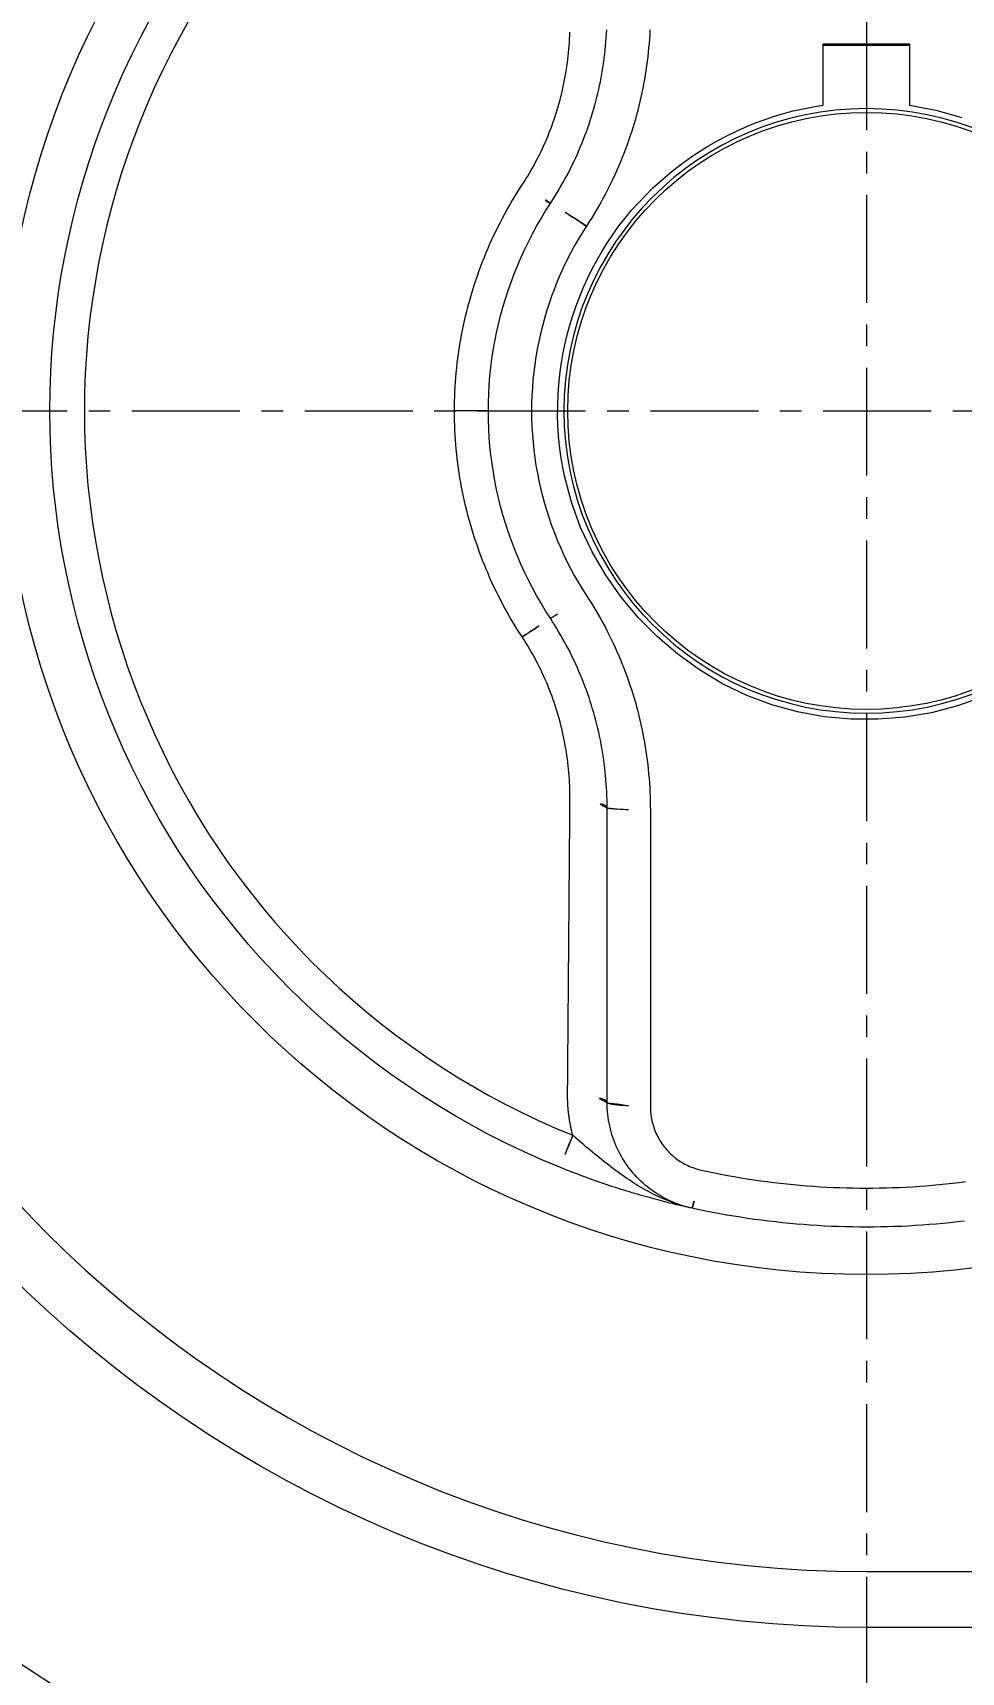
# Model space of a CAD drawing. Extents: x 16296679582 to 16296680068, y -37409616349 to -37409615993.
# Drawn here: x 16296679683.37 to 16296679704.86, y -37409616191.15 to -37409616153.18 of the extents above; entities that cross this region are included whole.
import ezdxf

# ---------------------------------------------------------------- set-up
doc = ezdxf.new("R2010")
doc.units = 0
doc.header["$LTSCALE"] = 10
doc.header["$MEASUREMENT"] = 0
doc.header["$PDMODE"] = 3
doc.header["$PDSIZE"] = -10
doc.linetypes.add('CENTER', pattern=[2, 1.25, -0.25, 0.25, -0.25])
doc.layers.get('0').update_dxf_attribs({"linetype": 'CONTINUOUS'})
doc.layers.get('DEFPOINTS').update_dxf_attribs({"linetype": 'CONTINUOUS'})
doc.layers.add('CL', color=2, linetype='CENTER')
doc.layers.add('DWG', color=7, linetype='CONTINUOUS')
doc.styles.add('Daelim Dimension', font='')
doc.styles.get('Daelim Dimension').set_extended_font_data('나눔고딕')
doc.dimstyles.new('DEFAULT', dxfattribs={"dimscale": 2, "dimtxt": 2, "dimasz": 2, "dimexe": 0, "dimexo": 2, "dimgap": 1, "dimtad": 1, "dimdec": 1, "dimzin": 9, "dimdsep": 46, "dimtxsty": 'Daelim Dimension', "dimcen": 0.5, "dimclrd": 252, "dimclre": 252, "dimclrt": 3, "dimadec": 1, "dimazin": 0, "dimtfac": 1, "dimtdec": 1, "dimtix": 1, "dimtmove": 0, "dimatfit": 3, "dimfxl": 1, "dimtolj": 1, "dimtzin": 1, "dimlwd": 9, "dimlwe": 9, "dimarcsym": 0})

# ---------------------------------------------------------------- blocks, each defined once
blk = doc.blocks.new('*D44')
at = {"color": 5, "lineweight": 9, "transparency": 16777216}
for p, q in [((16296679664.66807, -37409616157.93708), (16296679664.66807, -37409616082.79661)), ((16296679668.66807, -37409616082.79661), (16296679786.66807, -37409616082.79661)), ((16296679790.66807, -37409616157.93708), (16296679790.66807, -37409616082.79661))]:
    blk.add_line(p, q, dxfattribs=at)
at = {"color": 5, "transparency": 16777216}
for points in [[(16296679668.66807, -37409616082.12994), (16296679668.66807, -37409616083.46327), (16296679664.66807, -37409616082.79661)], [(16296679786.66807, -37409616082.12994), (16296679786.66807, -37409616083.46327), (16296679790.66807, -37409616082.79661)]]:
    blk.add_solid(points, dxfattribs=at)
at = {"layer": 'DEFPOINTS', "color": 0, "transparency": 16777216}
for p in [(16296679790.66807, -37409616082.79661), (16296679664.66807, -37409616161.93708), (16296679790.66807, -37409616161.93708)]:
    blk.add_point(p, dxfattribs=at)
at = {"color": 7, "transparency": 16777216, "insert": (16296679727.66807, -37409616076.44182), "char_height": 8, "attachment_point": 5, "style": 'Daelim Dimension'}
blk.add_mtext('\\A1;126', dxfattribs=at)
blk = doc.blocks.new('*D38')
at = {"color": 5, "lineweight": 9, "transparency": 16777216}
for p, q in [((16296679698.66807, -37409616123.93708), (16296679631.18069, -37409616123.93708)), ((16296679631.18069, -37409616127.93708), (16296679631.18069, -37409616219.80998)), ((16296679698.66807, -37409616223.80998), (16296679631.18069, -37409616223.80998))]:
    blk.add_line(p, q, dxfattribs=at)
at = {"color": 5, "transparency": 16777216}
for points in [[(16296679630.51403, -37409616127.93708), (16296679631.84736, -37409616127.93708), (16296679631.18069, -37409616123.93708)], [(16296679630.51403, -37409616219.80998), (16296679631.84736, -37409616219.80998), (16296679631.18069, -37409616223.80998)]]:
    blk.add_solid(points, dxfattribs=at)
at = {"layer": 'DEFPOINTS', "color": 0, "transparency": 16777216}
for p in [(16296679702.66807, -37409616123.93708), (16296679631.18069, -37409616223.80998), (16296679702.66807, -37409616223.80998)]:
    blk.add_point(p, dxfattribs=at)
at = {"color": 7, "transparency": 16777216, "insert": (16296679623.69858, -37409616173.87354), "char_height": 8, "attachment_point": 5, "rotation": 90, "style": 'Daelim Dimension'}
blk.add_mtext('\\A1;(99.9)', dxfattribs=at)
blk = doc.blocks.new('*D39')
at = {"color": 5, "lineweight": 9, "transparency": 16777216}
for p, q in [((16296679698.66807, -37409616123.93708), (16296679649.53691, -37409616123.93708)), ((16296679649.53691, -37409616127.93708), (16296679649.53691, -37409616195.93708)), ((16296679708.16807, -37409616199.93708), (16296679649.53691, -37409616199.93708))]:
    blk.add_line(p, q, dxfattribs=at)
at = {"color": 5, "transparency": 16777216}
for points in [[(16296679648.87024, -37409616127.93708), (16296679650.20357, -37409616127.93708), (16296679649.53691, -37409616123.93708)], [(16296679648.87024, -37409616195.93708), (16296679650.20357, -37409616195.93708), (16296679649.53691, -37409616199.93708)]]:
    blk.add_solid(points, dxfattribs=at)
at = {"layer": 'DEFPOINTS', "color": 0, "transparency": 16777216}
for p in [(16296679702.66807, -37409616123.93708), (16296679649.53691, -37409616199.93708), (16296679712.16807, -37409616199.93708)]:
    blk.add_point(p, dxfattribs=at)
at = {"color": 7, "transparency": 16777216, "insert": (16296679643.18212, -37409616161.93708), "char_height": 8, "attachment_point": 5, "rotation": 90, "style": 'Daelim Dimension'}
blk.add_mtext('\\A1;76', dxfattribs=at)
blk = doc.blocks.new('*D42')
at = {"color": 5, "lineweight": 9, "transparency": 16777216}
for p, q in [((16296679667.66807, -37409616157.93708), (16296679667.66807, -37409616095.18499)), ((16296679671.66807, -37409616095.18499), (16296679783.66807, -37409616095.18499)), ((16296679787.66807, -37409616157.93708), (16296679787.66807, -37409616095.18499))]:
    blk.add_line(p, q, dxfattribs=at)
at = {"color": 5, "transparency": 16777216}
for points in [[(16296679671.66807, -37409616094.51833), (16296679671.66807, -37409616095.85165), (16296679667.66807, -37409616095.18499)], [(16296679783.66807, -37409616094.51833), (16296679783.66807, -37409616095.85165), (16296679787.66807, -37409616095.18499)]]:
    blk.add_solid(points, dxfattribs=at)
at = {"layer": 'DEFPOINTS', "color": 0, "transparency": 16777216}
for p in [(16296679787.66807, -37409616095.18499), (16296679667.66807, -37409616161.93708), (16296679787.66807, -37409616161.93708)]:
    blk.add_point(p, dxfattribs=at)
at = {"color": 7, "transparency": 16777216, "insert": (16296679727.66807, -37409616088.84737), "char_height": 8, "attachment_point": 5, "style": 'Daelim Dimension'}
blk.add_mtext('\\A1;120', dxfattribs=at)

msp = doc.modelspace()

# ---------------------------------------------------------------- linework, layer by layer
at = {"layer": 'CL', "lineweight": 13, "ltscale": 0.2}
for p, q in [((16296679702.66807, -37409616136.93708), (16296679702.66807, -37409616227.37255)), ((16296679677.66807, -37409616161.93708), (16296679727.66807, -37409616161.93708))]:
    msp.add_line(p, q, dxfattribs=at)
at = {"layer": 'DWG', "lineweight": 18}
for p, q in [((16296679701.66807, -37409616154.85735), (16296679701.66807, -37409616153.43708)), ((16296679701.66807, -37409616153.43708), (16296679703.66807, -37409616153.43708)), ((16296679703.66807, -37409616153.47346), (16296679701.66807, -37409616153.47346)), ((16296679703.66807, -37409616153.43708), (16296679703.66807, -37409616154.85735)), ((16296679696.66807, -37409616177.95925), (16296679696.66807, -37409616171.13287)), ((16296679697.66807, -37409616171.18214), (16296679697.66807, -37409616178.04617)), ((16296679702.66807, -37409616188.81472), (16296679752.66807, -37409616188.81472)), ((16296679752.66807, -37409616190.10881), (16296679702.66807, -37409616190.10881))]:
    msp.add_line(p, q, dxfattribs=at)
for points in [[(16296679683.76807, -37409616161.9371), (16296679683.77356, -37409616161.48521), (16296679683.78997, -37409616161.03407), (16296679683.81723, -37409616160.58389), (16296679683.85525, -37409616160.1349), (16296679683.90397, -37409616159.68731), (16296679683.96331, -37409616159.24133), (16296679684.03318, -37409616158.79716), (16296679684.11351, -37409616158.35505), (16296679684.20423, -37409616157.91518), (16296679684.30525, -37409616157.4778), (16296679684.4165, -37409616157.0431), (16296679684.53791, -37409616156.6113), (16296679684.66939, -37409616156.18262), (16296679684.81087, -37409616155.75727), (16296679684.96227, -37409616155.33547), (16296679685.12351, -37409616154.91743), (16296679685.29452, -37409616154.50337), (16296679685.47522, -37409616154.09351), (16296679685.66553, -37409616153.68805), (16296679685.86537, -37409616153.28722), (16296679686.07468, -37409616152.89122)], [(16296679686.98575, -37409616152.89945), (16296679686.77632, -37409616153.27386), (16296679686.57587, -37409616153.65311), (16296679686.38448, -37409616154.03699), (16296679686.20222, -37409616154.42529), (16296679686.02916, -37409616154.81783), (16296679685.86539, -37409616155.21437), (16296679685.71096, -37409616155.61472), (16296679685.56597, -37409616156.01868), (16296679685.43048, -37409616156.42604), (16296679685.30456, -37409616156.83659), (16296679685.18829, -37409616157.25012), (16296679685.08175, -37409616157.66644), (16296679684.985, -37409616158.08532), (16296679684.89812, -37409616158.50658), (16296679684.8212, -37409616158.92999), (16296679684.75429, -37409616159.35535), (16296679684.69747, -37409616159.78247), (16296679684.65082, -37409616160.21114), (16296679684.61442, -37409616160.64113), (16296679684.58833, -37409616161.07226), (16296679684.57263, -37409616161.50431), (16296679684.56739, -37409616161.93708)], [(16296679694.70083, -37409616156.70357), (16296679694.74494, -37409616156.63551), (16296679694.78816, -37409616156.56701), (16296679694.8305, -37409616156.49807), (16296679694.87195, -37409616156.4287), (16296679694.91252, -37409616156.35891), (16296679694.95219, -37409616156.2887), (16296679694.99098, -37409616156.2181), (16296679695.02887, -37409616156.14709), (16296679695.06588, -37409616156.07571), (16296679695.10199, -37409616156.00394), (16296679695.13721, -37409616155.93182), (16296679695.17154, -37409616155.85932), (16296679695.20497, -37409616155.78648), (16296679695.23751, -37409616155.7133), (16296679695.26916, -37409616155.63979), (16296679695.29991, -37409616155.56594), (16296679695.32976, -37409616155.49178), (16296679695.35872, -37409616155.41732), (16296679695.38677, -37409616155.34256), (16296679695.41393, -37409616155.26752), (16296679695.44019, -37409616155.19218), (16296679695.46555, -37409616155.11658), (16296679695.49001, -37409616155.04072), (16296679695.51357, -37409616154.9646), (16296679695.53622, -37409616154.88824), (16296679695.55797, -37409616154.81164), (16296679695.57882, -37409616154.73481), (16296679695.59877, -37409616154.65776), (16296679695.6178, -37409616154.58051), (16296679695.63594, -37409616154.50304), (16296679695.65316, -37409616154.42539), (16296679695.66948, -37409616154.34756), (16296679695.68489, -37409616154.26955), (16296679695.69939, -37409616154.19138), (16296679695.71299, -37409616154.11304), (16296679695.72567, -37409616154.03456), (16296679695.73744, -37409616153.95594), (16296679695.7483, -37409616153.87718), (16296679695.75825, -37409616153.79831), (16296679695.76728, -37409616153.71932), (16296679695.77541, -37409616153.64023), (16296679695.78261, -37409616153.56104), (16296679695.7889, -37409616153.48176), (16296679695.79428, -37409616153.4024), (16296679695.79874, -37409616153.32298), (16296679695.80228, -37409616153.2435), (16296679695.8049, -37409616153.16396)], [(16296679695.35464, -37409616157.13331), (16296679695.40563, -37409616157.05469), (16296679695.45565, -37409616156.97554), (16296679695.5047, -37409616156.89588), (16296679695.55278, -37409616156.81573), (16296679695.59988, -37409616156.73508), (16296679695.64601, -37409616156.65395), (16296679695.69115, -37409616156.57236), (16296679695.73531, -37409616156.49029), (16296679695.77848, -37409616156.40776), (16296679695.82067, -37409616156.3248), (16296679695.86186, -37409616156.24139), (16296679695.90206, -37409616156.15755), (16296679695.94127, -37409616156.0733), (16296679695.97947, -37409616155.98862), (16296679696.01667, -37409616155.90356), (16296679696.05287, -37409616155.81809), (16296679696.08806, -37409616155.73224), (16296679696.12225, -37409616155.64601), (16296679696.15542, -37409616155.55942), (16296679696.18758, -37409616155.47247), (16296679696.21872, -37409616155.38517), (16296679696.24884, -37409616155.29752), (16296679696.27794, -37409616155.20955), (16296679696.30602, -37409616155.12125), (16296679696.33307, -37409616155.03265), (16296679696.35909, -37409616154.94373), (16296679696.38407, -37409616154.85452), (16296679696.40803, -37409616154.76502), (16296679696.43094, -37409616154.67525), (16296679696.45282, -37409616154.5852), (16296679696.47365, -37409616154.49489), (16296679696.49344, -37409616154.40433), (16296679696.51218, -37409616154.31353), (16296679696.52987, -37409616154.22249), (16296679696.54651, -37409616154.13123), (16296679696.5621, -37409616154.03975), (16296679696.57662, -37409616153.94807), (16296679696.59009, -37409616153.85618), (16296679696.60249, -37409616153.76411), (16296679696.61383, -37409616153.67185), (16296679696.6241, -37409616153.57942), (16296679696.6333, -37409616153.48683), (16296679696.64143, -37409616153.39409), (16296679696.64849, -37409616153.30119), (16296679696.65446, -37409616153.20817), (16296679696.65935, -37409616153.11501)], [(16296679697.65828, -37409616153.11169), (16296679697.65278, -37409616153.21702), (16296679697.64607, -37409616153.32221), (16296679697.63815, -37409616153.42725), (16296679697.62901, -37409616153.53211), (16296679697.61868, -37409616153.63681), (16296679697.60714, -37409616153.74133), (16296679697.59439, -37409616153.84565), (16296679697.58046, -37409616153.94977), (16296679697.56532, -37409616154.05367), (16296679697.549, -37409616154.15736), (16296679697.53148, -37409616154.26081), (16296679697.51278, -37409616154.36401), (16296679697.49289, -37409616154.46697), (16296679697.47182, -37409616154.56966), (16296679697.44958, -37409616154.67208), (16296679697.42616, -37409616154.77422), (16296679697.40156, -37409616154.87606), (16296679697.3758, -37409616154.9776), (16296679697.34887, -37409616155.07883), (16296679697.32077, -37409616155.17973), (16296679697.29151, -37409616155.28031), (16296679697.2611, -37409616155.38054), (16296679697.22952, -37409616155.48042), (16296679697.19679, -37409616155.57993), (16296679697.16291, -37409616155.67908), (16296679697.12789, -37409616155.77784), (16296679697.09171, -37409616155.87621), (16296679697.0544, -37409616155.97417), (16296679697.01595, -37409616156.07172), (16296679696.97635, -37409616156.16885), (16296679696.93563, -37409616156.26556), (16296679696.89377, -37409616156.36181), (16296679696.85078, -37409616156.45762), (16296679696.80667, -37409616156.55296), (16296679696.76143, -37409616156.64783), (16296679696.71507, -37409616156.74222), (16296679696.6676, -37409616156.83611), (16296679696.61901, -37409616156.92951), (16296679696.5693, -37409616157.02239), (16296679696.51849, -37409616157.11475), (16296679696.46657, -37409616157.20658), (16296679696.41355, -37409616157.29787), (16296679696.35942, -37409616157.38861), (16296679696.30419, -37409616157.47878), (16296679696.24787, -37409616157.56838), (16296679696.19046, -37409616157.6574)], [(16296679695.6785, -37409616163.4432), (16296679695.63257, -37409616163.21069), (16296679695.59468, -37409616162.97711), (16296679695.56478, -37409616162.7427), (16296679695.5428, -37409616162.50768), (16296679695.52868, -37409616162.27229), (16296679695.52236, -37409616162.03677), (16296679695.52378, -37409616161.80134), (16296679695.53289, -37409616161.56623), (16296679695.54962, -37409616161.33169), (16296679695.57391, -37409616161.09793), (16296679695.6057, -37409616160.8652), (16296679695.64494, -37409616160.63373), (16296679695.69156, -37409616160.40374), (16296679695.7455, -37409616160.17548), (16296679695.80671, -37409616159.94917), (16296679695.87512, -37409616159.72504), (16296679695.95068, -37409616159.50333), (16296679696.03332, -37409616159.28428), (16296679696.12298, -37409616159.06811), (16296679696.2196, -37409616158.85506), (16296679696.32313, -37409616158.64535), (16296679696.43351, -37409616158.43922), (16296679696.55066, -37409616158.23691), (16296679696.67455, -37409616158.03864), (16296679696.80509, -37409616157.84465), (16296679696.94221, -37409616157.65523), (16296679697.08573, -37409616157.47057), (16296679697.23541, -37409616157.29084), (16296679697.39107, -37409616157.11617), (16296679697.55249, -37409616156.94668), (16296679697.71946, -37409616156.78251), (16296679697.89177, -37409616156.62381), (16296679698.06921, -37409616156.47071), (16296679698.25157, -37409616156.32335), (16296679698.43865, -37409616156.18186), (16296679698.63023, -37409616156.04638), (16296679698.8261, -37409616155.91705), (16296679699.02606, -37409616155.794), (16296679699.2299, -37409616155.67738), (16296679699.4374, -37409616155.56731), (16296679699.64837, -37409616155.46393), (16296679699.86257, -37409616155.36739), (16296679700.07982, -37409616155.27781), (16296679700.2999, -37409616155.19534), (16296679700.5226, -37409616155.1201), (16296679700.74771, -37409616155.05225), (16296679700.97502, -37409616154.99191), (16296679701.20432, -37409616154.93922), (16296679701.43541, -37409616154.89433), (16296679701.66807, -37409616154.85735)], [(16296679703.66807, -37409616154.85735), (16296679704.27985, -37409616154.97188), (16296679704.88053, -37409616155.14005)], [(16296679693.13561, -37409616161.93708), (16296679693.13621, -37409616161.82628), (16296679693.13812, -37409616161.71553), (16296679693.14133, -37409616161.60484), (16296679693.14584, -37409616161.49423), (16296679693.15165, -37409616161.38371), (16296679693.15874, -37409616161.27328), (16296679693.16713, -37409616161.16297), (16296679693.1768, -37409616161.05279), (16296679693.18776, -37409616160.94274), (16296679693.19999, -37409616160.83285), (16296679693.2135, -37409616160.72311), (16296679693.22828, -37409616160.61356), (16296679693.24434, -37409616160.50419), (16296679693.26166, -37409616160.39502), (16296679693.28024, -37409616160.28606), (16296679693.30008, -37409616160.17733), (16296679693.32117, -37409616160.06884), (16296679693.34352, -37409616159.96059), (16296679693.36713, -37409616159.85262), (16296679693.39197, -37409616159.74491), (16296679693.41806, -37409616159.63749), (16296679693.44539, -37409616159.53037), (16296679693.47396, -37409616159.42357), (16296679693.50376, -37409616159.31709), (16296679693.53479, -37409616159.21095), (16296679693.56705, -37409616159.10516), (16296679693.60053, -37409616158.99973), (16296679693.63523, -37409616158.89468), (16296679693.67115, -37409616158.79001), (16296679693.70828, -37409616158.68574), (16296679693.74663, -37409616158.58189), (16296679693.78618, -37409616158.47845), (16296679693.82693, -37409616158.37546), (16296679693.86889, -37409616158.27292), (16296679693.91204, -37409616158.17084), (16296679693.95639, -37409616158.06923), (16296679694.00193, -37409616157.96811), (16296679694.04865, -37409616157.86749), (16296679694.09656, -37409616157.76739), (16296679694.14566, -37409616157.6678), (16296679694.19593, -37409616157.56876), (16296679694.24737, -37409616157.47026), (16296679694.29999, -37409616157.37232), (16296679694.35377, -37409616157.27496), (16296679694.40872, -37409616157.17819), (16296679694.46483, -37409616157.08202), (16296679694.5221, -37409616156.98646), (16296679694.58053, -37409616156.89152), (16296679694.6401, -37409616156.79722), (16296679694.70083, -37409616156.70357)], [(16296679695.35464, -37409616166.74085), (16296679695.24414, -37409616166.56821), (16296679695.13791, -37409616166.39328), (16296679695.03595, -37409616166.21614), (16296679694.9383, -37409616166.03689), (16296679694.84498, -37409616165.85561), (16296679694.756, -37409616165.67241), (16296679694.67139, -37409616165.48736), (16296679694.59116, -37409616165.30056), (16296679694.51534, -37409616165.11209), (16296679694.44394, -37409616164.92206), (16296679694.37699, -37409616164.73055), (16296679694.31451, -37409616164.53764), (16296679694.25652, -37409616164.34344), (16296679694.20303, -37409616164.14803), (16296679694.15407, -37409616163.9515), (16296679694.10966, -37409616163.75394), (16296679694.06983, -37409616163.55544), (16296679694.03458, -37409616163.35609), (16296679694.00394, -37409616163.156), (16296679693.97793, -37409616162.95523), (16296679693.95658, -37409616162.75388), (16296679693.93989, -37409616162.55206), (16296679693.9279, -37409616162.34983), (16296679693.92062, -37409616162.1473), (16296679693.91808, -37409616161.94456), (16296679693.9203, -37409616161.74174), (16296679693.92731, -37409616161.53901), (16296679693.93909, -37409616161.33646), (16296679693.9556, -37409616161.1342), (16296679693.97683, -37409616160.93233), (16296679694.00274, -37409616160.73094), (16296679694.03333, -37409616160.53015), (16296679694.06855, -37409616160.33005), (16296679694.1084, -37409616160.13074), (16296679694.15284, -37409616159.93234), (16296679694.20185, -37409616159.73493), (16296679694.2554, -37409616159.53863), (16296679694.31348, -37409616159.34353), (16296679694.37607, -37409616159.14973), (16296679694.44312, -37409616158.95734), (16296679694.51463, -37409616158.76646), (16296679694.59057, -37409616158.57719), (16296679694.67091, -37409616158.38964), (16296679694.75564, -37409616158.2039), (16296679694.84472, -37409616158.02008), (16296679694.93813, -37409616157.83828), (16296679695.03585, -37409616157.6586), (16296679695.13786, -37409616157.48115), (16296679695.24413, -37409616157.30602), (16296679695.35464, -37409616157.13331)], [(16296679696.19046, -37409616157.6574), (16296679696.09249, -37409616157.81136), (16296679695.99829, -37409616157.96745), (16296679695.90788, -37409616158.1256), (16296679695.82128, -37409616158.28572), (16296679695.7385, -37409616158.44771), (16296679695.65958, -37409616158.61149), (16296679695.58452, -37409616158.77695), (16296679695.51335, -37409616158.94403), (16296679695.4461, -37409616159.11262), (16296679695.38277, -37409616159.28263), (16296679695.32339, -37409616159.45397), (16296679695.26798, -37409616159.62656), (16296679695.21656, -37409616159.80029), (16296679695.16916, -37409616159.9751), (16296679695.12578, -37409616160.15087), (16296679695.08645, -37409616160.32753), (16296679695.05119, -37409616160.50497), (16296679695.02002, -37409616160.68312), (16296679694.99297, -37409616160.86189), (16296679694.97004, -37409616161.04116), (16296679694.95127, -37409616161.22087), (16296679694.93666, -37409616161.40092), (16296679694.92625, -37409616161.58123), (16296679694.92005, -37409616161.76169), (16296679694.91808, -37409616161.94222), (16296679694.92032, -37409616162.12269), (16296679694.92676, -37409616162.30297), (16296679694.93736, -37409616162.48299), (16296679694.95212, -37409616162.66266), (16296679694.97101, -37409616162.8419), (16296679694.99401, -37409616163.02064), (16296679695.02111, -37409616163.19879), (16296679695.0523, -37409616163.37627), (16296679695.08755, -37409616163.55301), (16296679695.12685, -37409616163.72891), (16296679695.17019, -37409616163.90392), (16296679695.21753, -37409616164.07793), (16296679695.26887, -37409616164.25088), (16296679695.32419, -37409616164.42268), (16296679695.38347, -37409616164.59325), (16296679695.4467, -37409616164.76251), (16296679695.51386, -37409616164.93039), (16296679695.58492, -37409616165.0968), (16296679695.65989, -37409616165.26167), (16296679695.73872, -37409616165.4249), (16296679695.82142, -37409616165.58643), (16296679695.90796, -37409616165.74617), (16296679695.99833, -37409616165.90405), (16296679696.0925, -37409616166.05997), (16296679696.19046, -37409616166.21387)], [(16296679695.57218, -37409616179.45445), (16296679695.1556, -37409616179.27982), (16296679694.74397, -37409616179.09549), (16296679694.33744, -37409616178.9016), (16296679693.93617, -37409616178.6983), (16296679693.54033, -37409616178.48573), (16296679693.15006, -37409616178.26405), (16296679692.76552, -37409616178.03338), (16296679692.38688, -37409616177.79388), (16296679692.01428, -37409616177.5457), (16296679691.64789, -37409616177.28897), (16296679691.28786, -37409616177.02385), (16296679690.93435, -37409616176.75048), (16296679690.58752, -37409616176.469), (16296679690.24752, -37409616176.17957), (16296679689.9145, -37409616175.88231), (16296679689.58864, -37409616175.57738), (16296679689.27007, -37409616175.26494), (16296679688.95897, -37409616174.94511), (16296679688.65549, -37409616174.61805), (16296679688.35978, -37409616174.2839), (16296679688.072, -37409616173.94279), (16296679687.79231, -37409616173.5949), (16296679687.52087, -37409616173.24035), (16296679687.25782, -37409616172.8793), (16296679687.00334, -37409616172.51187), (16296679686.75769, -37409616172.13832), (16296679686.52108, -37409616171.75894), (16296679686.29361, -37409616171.37394), (16296679686.07535, -37409616170.98356), (16296679685.86639, -37409616170.58801), (16296679685.66681, -37409616170.18752), (16296679685.4767, -37409616169.78231), (16296679685.29614, -37409616169.3726), (16296679685.1252, -37409616168.95863), (16296679684.96399, -37409616168.54062), (16296679684.81256, -37409616168.11877), (16296679684.67102, -37409616167.69334), (16296679684.53945, -37409616167.26453), (16296679684.41792, -37409616166.83257), (16296679684.30653, -37409616166.39768), (16296679684.20534, -37409616165.96009), (16296679684.11446, -37409616165.52002), (16296679684.03395, -37409616165.0777), (16296679683.96391, -37409616164.63334), (16296679683.90442, -37409616164.18718), (16296679683.85556, -37409616163.73943), (16296679683.81741, -37409616163.29033), (16296679683.79005, -37409616162.84009), (16296679683.77358, -37409616162.38893), (16296679683.76807, -37409616161.9371)], [(16296679684.56739, -37409616161.93708), (16296679684.57265, -37409616162.37013), (16296679684.58843, -37409616162.80252), (16296679684.61465, -37409616163.23403), (16296679684.65123, -37409616163.66446), (16296679684.69808, -37409616164.09358), (16296679684.75514, -37409616164.52118), (16296679684.82231, -37409616164.94705), (16296679684.89952, -37409616165.37097), (16296679684.98668, -37409616165.79272), (16296679685.08373, -37409616166.2121), (16296679685.19057, -37409616166.62888), (16296679685.30713, -37409616167.04286), (16296679685.43332, -37409616167.45381), (16296679685.56907, -37409616167.86152), (16296679685.7143, -37409616168.26578), (16296679685.86893, -37409616168.66637), (16296679686.03286, -37409616169.06308), (16296679686.20604, -37409616169.45568), (16296679686.38837, -37409616169.84398), (16296679686.57977, -37409616170.22775), (16296679686.78017, -37409616170.60677), (16296679686.98949, -37409616170.98083), (16296679687.20764, -37409616171.34972), (16296679687.43454, -37409616171.71323), (16296679687.67012, -37409616172.07113), (16296679687.91416, -37409616172.42313), (16296679688.16639, -37409616172.769), (16296679688.42667, -37409616173.10858), (16296679688.69483, -37409616173.44176), (16296679688.97071, -37409616173.76838), (16296679689.25418, -37409616174.08832), (16296679689.54505, -37409616174.40142), (16296679689.84319, -37409616174.70757), (16296679690.14845, -37409616175.00661), (16296679690.46065, -37409616175.29842), (16296679690.77964, -37409616175.58285), (16296679691.10528, -37409616175.85976), (16296679691.43741, -37409616176.12904), (16296679691.77586, -37409616176.39052), (16296679692.12049, -37409616176.64407), (16296679692.47114, -37409616176.88956), (16296679692.82765, -37409616177.12686), (16296679693.18987, -37409616177.35582), (16296679693.55764, -37409616177.57631), (16296679693.93081, -37409616177.78819), (16296679694.30923, -37409616177.99131), (16296679694.69273, -37409616178.18555), (16296679695.08116, -37409616178.37077), (16296679695.47436, -37409616178.54682), (16296679695.87219, -37409616178.71358)], [(16296679693.91807, -37409616161.93708), (16296679693.91763, -37409616161.93708), (16296679693.91648, -37409616161.93708), (16296679693.91461, -37409616161.93708), (16296679693.91199, -37409616161.93708), (16296679693.90863, -37409616161.93708), (16296679693.90455, -37409616161.93708), (16296679693.89975, -37409616161.93708), (16296679693.89423, -37409616161.93708), (16296679693.88801, -37409616161.93708), (16296679693.88107, -37409616161.93708), (16296679693.87345, -37409616161.93708), (16296679693.86513, -37409616161.93708), (16296679693.85615, -37409616161.93708), (16296679693.84648, -37409616161.93708), (16296679693.83611, -37409616161.93708), (16296679693.82506, -37409616161.93708), (16296679693.81335, -37409616161.93708), (16296679693.80098, -37409616161.93708), (16296679693.78797, -37409616161.93708), (16296679693.77433, -37409616161.93708), (16296679693.76009, -37409616161.93708), (16296679693.74525, -37409616161.93708), (16296679693.72982, -37409616161.93708), (16296679693.71383, -37409616161.93708), (16296679693.69728, -37409616161.93708), (16296679693.68016, -37409616161.93708), (16296679693.66244, -37409616161.93708), (16296679693.64415, -37409616161.93708), (16296679693.62532, -37409616161.93708), (16296679693.60596, -37409616161.93708), (16296679693.58609, -37409616161.93708), (16296679693.56574, -37409616161.93708), (16296679693.54493, -37409616161.93708), (16296679693.52368, -37409616161.93708), (16296679693.50201, -37409616161.93708), (16296679693.47995, -37409616161.93708), (16296679693.45751, -37409616161.93708), (16296679693.43471, -37409616161.93708), (16296679693.41149, -37409616161.93708), (16296679693.38787, -37409616161.93708), (16296679693.36388, -37409616161.93708), (16296679693.33955, -37409616161.93708), (16296679693.31489, -37409616161.93708), (16296679693.28994, -37409616161.93708), (16296679693.26472, -37409616161.93708), (16296679693.23927, -37409616161.93708), (16296679693.2136, -37409616161.93708), (16296679693.18775, -37409616161.93708), (16296679693.16175, -37409616161.93708), (16296679693.13561, -37409616161.93708)], [(16296679694.70083, -37409616167.17059), (16296679694.6401, -37409616167.07696), (16296679694.58053, -37409616166.9827), (16296679694.5221, -37409616166.88785), (16296679694.46483, -37409616166.79239), (16296679694.40872, -37409616166.69634), (16296679694.35377, -37409616166.59972), (16296679694.29999, -37409616166.50254), (16296679694.24737, -37409616166.4048), (16296679694.19592, -37409616166.30651), (16296679694.14565, -37409616166.2077), (16296679694.09656, -37409616166.10835), (16296679694.04865, -37409616166.0085), (16296679694.00192, -37409616165.90813), (16296679693.95639, -37409616165.80729), (16296679693.91204, -37409616165.70596), (16296679693.86889, -37409616165.60415), (16296679693.82693, -37409616165.50188), (16296679693.78617, -37409616165.39917), (16296679693.74662, -37409616165.29601), (16296679693.70828, -37409616165.19243), (16296679693.67115, -37409616165.08842), (16296679693.63523, -37409616164.98401), (16296679693.60052, -37409616164.8792), (16296679693.56704, -37409616164.774), (16296679693.53479, -37409616164.66843), (16296679693.50376, -37409616164.56248), (16296679693.47396, -37409616164.45618), (16296679693.44539, -37409616164.34954), (16296679693.41806, -37409616164.24256), (16296679693.39197, -37409616164.13526), (16296679693.36712, -37409616164.02764), (16296679693.34352, -37409616163.91972), (16296679693.32117, -37409616163.8115), (16296679693.30007, -37409616163.703), (16296679693.28023, -37409616163.59423), (16296679693.26165, -37409616163.4852), (16296679693.24433, -37409616163.37592), (16296679693.22828, -37409616163.26639), (16296679693.2135, -37409616163.15663), (16296679693.19999, -37409616163.04665), (16296679693.18775, -37409616162.93647), (16296679693.1768, -37409616162.82608), (16296679693.16713, -37409616162.71551), (16296679693.15874, -37409616162.60476), (16296679693.15164, -37409616162.49384), (16296679693.14584, -37409616162.38276), (16296679693.14133, -37409616162.27153), (16296679693.13812, -37409616162.16017), (16296679693.13621, -37409616162.04868), (16296679693.13561, -37409616161.93708)], [(16296679705.36119, -37409616168.55998), (16296679704.77527, -37409616168.76949), (16296679704.17227, -37409616168.92663), (16296679703.55685, -37409616169.03003), (16296679702.93427, -37409616169.07974), (16296679702.30983, -37409616169.07584), (16296679701.6888, -37409616169.01839), (16296679701.07647, -37409616168.90746), (16296679700.47813, -37409616168.74289), (16296679699.89836, -37409616168.52437), (16296679699.34048, -37409616168.25468), (16296679698.80773, -37409616167.93703), (16296679698.30335, -37409616167.57456), (16296679697.83059, -37409616167.17048), (16296679697.39268, -37409616166.72794), (16296679696.99286, -37409616166.25014), (16296679696.63437, -37409616165.74023), (16296679696.32045, -37409616165.20141), (16296679696.05434, -37409616164.63684), (16296679695.83928, -37409616164.04971), (16296679695.6785, -37409616163.4432)], [(16296679696.19046, -37409616166.21387), (16296679696.24787, -37409616166.30289), (16296679696.30419, -37409616166.39249), (16296679696.35942, -37409616166.48266), (16296679696.41354, -37409616166.57339), (16296679696.46656, -37409616166.66467), (16296679696.51848, -37409616166.7565), (16296679696.56929, -37409616166.84886), (16296679696.619, -37409616166.94174), (16296679696.66759, -37409616167.03513), (16296679696.71506, -37409616167.12903), (16296679696.76142, -37409616167.22341), (16296679696.80666, -37409616167.31828), (16296679696.85077, -37409616167.41362), (16296679696.89375, -37409616167.50942), (16296679696.93561, -37409616167.60567), (16296679696.97634, -37409616167.70238), (16296679697.01593, -37409616167.79951), (16296679697.05439, -37409616167.89706), (16296679697.0917, -37409616167.99502), (16296679697.12788, -37409616168.09338), (16296679697.1629, -37409616168.19215), (16296679697.19678, -37409616168.29128), (16296679697.22951, -37409616168.3908), (16296679697.26108, -37409616168.49068), (16296679697.2915, -37409616168.5909), (16296679697.32076, -37409616168.69147), (16296679697.34886, -37409616168.79238), (16296679697.37579, -37409616168.89361), (16296679697.40156, -37409616168.99515), (16296679697.42615, -37409616169.09699), (16296679697.44957, -37409616169.19913), (16296679697.47182, -37409616169.30155), (16296679697.49289, -37409616169.40424), (16296679697.51277, -37409616169.50719), (16296679697.53148, -37409616169.6104), (16296679697.54899, -37409616169.71386), (16296679697.56532, -37409616169.81754), (16296679697.58045, -37409616169.92145), (16296679697.59439, -37409616170.02557), (16296679697.60713, -37409616170.1299), (16296679697.61867, -37409616170.23441), (16296679697.62901, -37409616170.33912), (16296679697.63814, -37409616170.44399), (16296679697.64607, -37409616170.54903), (16296679697.65278, -37409616170.65422), (16296679697.65828, -37409616170.75956), (16296679697.66256, -37409616170.86503), (16296679697.66562, -37409616170.97063), (16296679697.66746, -37409616171.07633), (16296679697.66807, -37409616171.18214)], [(16296679696.66807, -37409616171.13287), (16296679696.66753, -37409616171.03928), (16296679696.66589, -37409616170.94579), (16296679696.66316, -37409616170.8524), (16296679696.65935, -37409616170.75912), (16296679696.65446, -37409616170.66596), (16296679696.64848, -37409616170.57293), (16296679696.64143, -37409616170.48003), (16296679696.6333, -37409616170.38728), (16296679696.6241, -37409616170.29469), (16296679696.61383, -37409616170.20226), (16296679696.60249, -37409616170.11), (16296679696.59008, -37409616170.01792), (16296679696.57662, -37409616169.92603), (16296679696.56209, -37409616169.83434), (16296679696.5465, -37409616169.74287), (16296679696.52986, -37409616169.6516), (16296679696.51217, -37409616169.56056), (16296679696.49343, -37409616169.46976), (16296679696.47364, -37409616169.3792), (16296679696.4528, -37409616169.28889), (16296679696.43093, -37409616169.19884), (16296679696.40801, -37409616169.10906), (16296679696.38406, -37409616169.01957), (16296679696.35907, -37409616168.93036), (16296679696.33305, -37409616168.84144), (16296679696.306, -37409616168.75283), (16296679696.27792, -37409616168.66454), (16296679696.24882, -37409616168.57656), (16296679696.2187, -37409616168.48892), (16296679696.18756, -37409616168.40163), (16296679696.1554, -37409616168.31467), (16296679696.12223, -37409616168.22808), (16296679696.08804, -37409616168.14186), (16296679696.05285, -37409616168.05602), (16296679696.01665, -37409616167.97055), (16296679695.97945, -37409616167.88548), (16296679695.94124, -37409616167.80082), (16296679695.90204, -37409616167.71656), (16296679695.86184, -37409616167.63273), (16296679695.82065, -37409616167.54932), (16296679695.77847, -37409616167.46636), (16296679695.73529, -37409616167.38384), (16296679695.69114, -37409616167.30178), (16296679695.64599, -37409616167.22018), (16296679695.59987, -37409616167.13905), (16296679695.55277, -37409616167.05841), (16296679695.5047, -37409616166.97826), (16296679695.45565, -37409616166.89861), (16296679695.40563, -37409616166.81947), (16296679695.35464, -37409616166.74085)], [(16296679695.80726, -37409616170.94904), (16296679695.80739, -37409616170.86942), (16296679695.80661, -37409616170.78983), (16296679695.8049, -37409616170.71027), (16296679695.80227, -37409616170.63076), (16296679695.79873, -37409616170.55129), (16296679695.79427, -37409616170.47188), (16296679695.78889, -37409616170.39253), (16296679695.7826, -37409616170.31327), (16296679695.77539, -37409616170.23409), (16296679695.76727, -37409616170.155), (16296679695.75823, -37409616170.07601), (16296679695.74828, -37409616169.99714), (16296679695.73741, -37409616169.91839), (16296679695.72564, -37409616169.83977), (16296679695.71295, -37409616169.76128), (16296679695.69936, -37409616169.68295), (16296679695.68485, -37409616169.60477), (16296679695.66944, -37409616169.52675), (16296679695.65311, -37409616169.44891), (16296679695.63588, -37409616169.37125), (16296679695.61775, -37409616169.29378), (16296679695.59871, -37409616169.21651), (16296679695.57876, -37409616169.13946), (16296679695.55791, -37409616169.06261), (16296679695.53615, -37409616168.98601), (16296679695.51349, -37409616168.90963), (16296679695.48993, -37409616168.8335), (16296679695.46548, -37409616168.75762), (16296679695.44011, -37409616168.68201), (16296679695.41385, -37409616168.60667), (16296679695.38669, -37409616168.53161), (16296679695.35863, -37409616168.45683), (16296679695.32968, -37409616168.38236), (16296679695.29983, -37409616168.3082), (16296679695.26908, -37409616168.23434), (16296679695.23743, -37409616168.16082), (16296679695.2049, -37409616168.08763), (16296679695.17146, -37409616168.01479), (16296679695.13714, -37409616167.94229), (16296679695.10192, -37409616167.87016), (16296679695.06581, -37409616167.79839), (16296679695.02881, -37409616167.727), (16296679694.99092, -37409616167.656), (16296679694.95214, -37409616167.5854), (16296679694.91247, -37409616167.5152), (16296679694.87192, -37409616167.44541), (16296679694.83047, -37409616167.37605), (16296679694.78815, -37409616167.30712), (16296679694.74493, -37409616167.23863), (16296679694.70083, -37409616167.17059)], [(16296679695.75252, -37409616177.76582), (16296679695.75368, -37409616177.62933), (16296679695.75483, -37409616177.49285), (16296679695.75598, -37409616177.35641), (16296679695.75713, -37409616177.21999), (16296679695.75828, -37409616177.0836), (16296679695.75942, -37409616176.94724), (16296679695.76056, -37409616176.81089), (16296679695.7617, -37409616176.67457), (16296679695.76283, -37409616176.53826), (16296679695.76397, -37409616176.40198), (16296679695.7651, -37409616176.26571), (16296679695.76623, -37409616176.12946), (16296679695.76735, -37409616175.99321), (16296679695.76847, -37409616175.85699), (16296679695.7696, -37409616175.72077), (16296679695.77072, -37409616175.58456), (16296679695.77183, -37409616175.44836), (16296679695.77295, -37409616175.31217), (16296679695.77406, -37409616175.17598), (16296679695.77517, -37409616175.03979), (16296679695.77628, -37409616174.90361), (16296679695.77739, -37409616174.76743), (16296679695.77849, -37409616174.63124), (16296679695.77959, -37409616174.49506), (16296679695.78069, -37409616174.35886), (16296679695.78179, -37409616174.22267), (16296679695.78288, -37409616174.08647), (16296679695.78398, -37409616173.95026), (16296679695.78506, -37409616173.81404), (16296679695.78615, -37409616173.67782), (16296679695.78724, -37409616173.54158), (16296679695.78832, -37409616173.40533), (16296679695.78939, -37409616173.26906), (16296679695.79047, -37409616173.13277), (16296679695.79154, -37409616172.99648), (16296679695.79261, -37409616172.86016), (16296679695.79368, -37409616172.72382), (16296679695.79474, -37409616172.58746), (16296679695.7958, -37409616172.45109), (16296679695.79686, -37409616172.31468), (16296679695.79792, -37409616172.17825), (16296679695.79897, -37409616172.04179), (16296679695.80001, -37409616171.90531), (16296679695.80106, -37409616171.7688), (16296679695.8021, -37409616171.63226), (16296679695.80314, -37409616171.49568), (16296679695.80417, -37409616171.35908), (16296679695.80521, -37409616171.22243), (16296679695.80623, -37409616171.08575), (16296679695.80726, -37409616170.94904)], [(16296679695.87219, -37409616178.71358), (16296679695.86731, -37409616178.69505), (16296679695.86253, -37409616178.67648), (16296679695.85785, -37409616178.65788), (16296679695.85327, -37409616178.63926), (16296679695.84879, -37409616178.62061), (16296679695.84442, -37409616178.60193), (16296679695.84014, -37409616178.58322), (16296679695.83597, -37409616178.56449), (16296679695.8319, -37409616178.54574), (16296679695.82793, -37409616178.52696), (16296679695.82406, -37409616178.50816), (16296679695.82029, -37409616178.48933), (16296679695.81662, -37409616178.47049), (16296679695.81306, -37409616178.45162), (16296679695.80959, -37409616178.43274), (16296679695.80623, -37409616178.41384), (16296679695.80297, -37409616178.39491), (16296679695.7998, -37409616178.37598), (16296679695.79675, -37409616178.35703), (16296679695.79379, -37409616178.33805), (16296679695.79093, -37409616178.31907), (16296679695.78818, -37409616178.30007), (16296679695.78553, -37409616178.28106), (16296679695.78298, -37409616178.26203), (16296679695.78053, -37409616178.243), (16296679695.77818, -37409616178.22395), (16296679695.77594, -37409616178.2049), (16296679695.77379, -37409616178.18583), (16296679695.77175, -37409616178.16676), (16296679695.76982, -37409616178.14768), (16296679695.76798, -37409616178.12859), (16296679695.76624, -37409616178.1095), (16296679695.76461, -37409616178.0904), (16296679695.76308, -37409616178.0713), (16296679695.76165, -37409616178.0522), (16296679695.76033, -37409616178.0331), (16296679695.7591, -37409616178.01398), (16296679695.75798, -37409616177.99488), (16296679695.75696, -37409616177.97577), (16296679695.75605, -37409616177.95667), (16296679695.75523, -37409616177.93755), (16296679695.75452, -37409616177.91845), (16296679695.75391, -37409616177.89935), (16296679695.7534, -37409616177.88026), (16296679695.753, -37409616177.86117), (16296679695.7527, -37409616177.84209), (16296679695.7525, -37409616177.82301), (16296679695.75241, -37409616177.80393), (16296679695.75241, -37409616177.78487), (16296679695.75252, -37409616177.76582)], [(16296679698.63453, -37409616180.40166), (16296679698.56872, -37409616180.38632), (16296679698.50323, -37409616180.36915), (16296679698.43813, -37409616180.35017), (16296679698.37349, -37409616180.32941), (16296679698.30938, -37409616180.3069), (16296679698.24587, -37409616180.28267), (16296679698.18303, -37409616180.25674), (16296679698.12093, -37409616180.22914), (16296679698.05963, -37409616180.1999), (16296679697.99921, -37409616180.16905), (16296679697.93973, -37409616180.13662), (16296679697.88126, -37409616180.10264), (16296679697.82384, -37409616180.0671), (16296679697.76735, -37409616180.02995), (16296679697.7118, -37409616179.99119), (16296679697.65724, -37409616179.95088), (16296679697.60375, -37409616179.90907), (16296679697.55136, -37409616179.86582), (16296679697.50014, -37409616179.82117), (16296679697.45014, -37409616179.77516), (16296679697.40141, -37409616179.72785), (16296679697.35402, -37409616179.67929), (16296679697.30802, -37409616179.62952), (16296679697.26345, -37409616179.57861), (16296679697.22039, -37409616179.52659), (16296679697.17879, -37409616179.4734), (16296679697.13859, -37409616179.41899), (16296679697.09983, -37409616179.36343), (16296679697.06254, -37409616179.30676), (16296679697.02676, -37409616179.24906), (16296679696.99253, -37409616179.19041), (16296679696.95988, -37409616179.13084), (16296679696.92884, -37409616179.07045), (16296679696.89946, -37409616179.00928), (16296679696.87177, -37409616178.94741), (16296679696.8458, -37409616178.8849), (16296679696.82159, -37409616178.82182), (16296679696.79917, -37409616178.75818), (16296679696.77848, -37409616178.69386), (16296679696.75953, -37409616178.62888), (16296679696.74232, -37409616178.56332), (16296679696.72687, -37409616178.49725), (16296679696.71319, -37409616178.43076), (16296679696.70129, -37409616178.3639), (16296679696.69119, -37409616178.29675), (16296679696.6829, -37409616178.22939), (16296679696.67643, -37409616178.16189), (16296679696.6718, -37409616178.09431), (16296679696.669, -37409616178.02675), (16296679696.66807, -37409616177.95925)], [(16296679697.66807, -37409616178.04617), (16296679697.66863, -37409616178.08677), (16296679697.67029, -37409616178.1274), (16296679697.67306, -37409616178.16805), (16296679697.67691, -37409616178.20864), (16296679697.68185, -37409616178.24915), (16296679697.68788, -37409616178.28954), (16296679697.69497, -37409616178.32976), (16296679697.70313, -37409616178.36977), (16296679697.71235, -37409616178.40952), (16296679697.72261, -37409616178.44896), (16296679697.73392, -37409616178.48807), (16296679697.74627, -37409616178.52679), (16296679697.75965, -37409616178.5651), (16296679697.7741, -37409616178.60309), (16296679697.7896, -37409616178.64074), (16296679697.80614, -37409616178.67801), (16296679697.82369, -37409616178.71486), (16296679697.84223, -37409616178.75126), (16296679697.86174, -37409616178.78716), (16296679697.8822, -37409616178.82253), (16296679697.9036, -37409616178.85732), (16296679697.9259, -37409616178.8915), (16296679697.94909, -37409616178.92504), (16296679697.97315, -37409616178.95789), (16296679697.99806, -37409616178.99001), (16296679698.02384, -37409616179.02142), (16296679698.05052, -37409616179.05217), (16296679698.07808, -37409616179.08224), (16296679698.10649, -37409616179.1116), (16296679698.1357, -37409616179.1402), (16296679698.16569, -37409616179.16802), (16296679698.19641, -37409616179.19503), (16296679698.22785, -37409616179.22121), (16296679698.25997, -37409616179.24651), (16296679698.29272, -37409616179.27091), (16296679698.32609, -37409616179.29439), (16296679698.36004, -37409616179.31689), (16296679698.39454, -37409616179.33842), (16296679698.42968, -37409616179.35902), (16296679698.46545, -37409616179.37867), (16296679698.50179, -37409616179.39737), (16296679698.53867, -37409616179.4151), (16296679698.57604, -37409616179.43183), (16296679698.61386, -37409616179.44756), (16296679698.6521, -37409616179.46225), (16296679698.6907, -37409616179.47591), (16296679698.72963, -37409616179.48849), (16296679698.76884, -37409616179.5), (16296679698.8083, -37409616179.51041), (16296679698.84795, -37409616179.5197)], [(16296679698.63453, -37409616180.40166), (16296679698.57234, -37409616180.38744), (16296679698.51049, -37409616180.37208), (16296679698.44898, -37409616180.35557), (16296679698.38781, -37409616180.33794), (16296679698.32699, -37409616180.31922), (16296679698.26649, -37409616180.29943), (16296679698.20634, -37409616180.27858), (16296679698.14651, -37409616180.2567), (16296679698.08701, -37409616180.2338), (16296679698.02784, -37409616180.20992), (16296679697.96899, -37409616180.18507), (16296679697.91046, -37409616180.15926), (16296679697.85225, -37409616180.13253), (16296679697.79436, -37409616180.10489), (16296679697.73678, -37409616180.07636), (16296679697.67951, -37409616180.04697), (16296679697.62255, -37409616180.01674), (16296679697.5659, -37409616179.98568), (16296679697.50955, -37409616179.95382), (16296679697.4535, -37409616179.92117), (16296679697.39775, -37409616179.88777), (16296679697.3423, -37409616179.85363), (16296679697.28714, -37409616179.81877), (16296679697.23227, -37409616179.78321), (16296679697.17769, -37409616179.74697), (16296679697.12337, -37409616179.71014), (16296679697.06931, -37409616179.67281), (16296679697.01548, -37409616179.63498), (16296679696.96188, -37409616179.59668), (16296679696.90849, -37409616179.55792), (16296679696.85532, -37409616179.51872), (16296679696.80234, -37409616179.4791), (16296679696.74955, -37409616179.43908), (16296679696.69694, -37409616179.39867), (16296679696.64451, -37409616179.35788), (16296679696.59223, -37409616179.31675), (16296679696.54011, -37409616179.27528), (16296679696.48813, -37409616179.23349), (16296679696.43629, -37409616179.1914), (16296679696.38457, -37409616179.14902), (16296679696.33297, -37409616179.10639), (16296679696.28147, -37409616179.06351), (16296679696.23007, -37409616179.02039), (16296679696.17875, -37409616178.97707), (16296679696.12752, -37409616178.93354), (16296679696.07635, -37409616178.88983), (16296679696.02524, -37409616178.84597), (16296679695.97419, -37409616178.80196), (16296679695.92317, -37409616178.75783), (16296679695.87219, -37409616178.71358)], [(16296679698.63453, -37409616180.40166), (16296679698.58439, -37409616180.39063), (16296679698.5339, -37409616180.37939), (16296679698.48304, -37409616180.36794), (16296679698.43182, -37409616180.35625), (16296679698.38021, -37409616180.34431), (16296679698.32821, -37409616180.33214), (16296679698.27579, -37409616180.31971), (16296679698.22296, -37409616180.30701), (16296679698.16969, -37409616180.29405), (16296679698.11597, -37409616180.28081), (16296679698.06179, -37409616180.26728), (16296679698.00714, -37409616180.25346), (16296679697.95201, -37409616180.23933), (16296679697.89637, -37409616180.2249), (16296679697.84022, -37409616180.21014), (16296679697.78355, -37409616180.19506), (16296679697.72635, -37409616180.17964), (16296679697.66859, -37409616180.16388), (16296679697.61027, -37409616180.14777), (16296679697.55138, -37409616180.1313), (16296679697.49189, -37409616180.11446), (16296679697.43172, -37409616180.09721), (16296679697.37089, -37409616180.07956), (16296679697.30943, -37409616180.06149), (16296679697.24737, -37409616180.04302), (16296679697.18474, -37409616180.02415), (16296679697.12155, -37409616180.00487), (16296679697.05784, -37409616179.98518), (16296679696.99364, -37409616179.9651), (16296679696.92897, -37409616179.94462), (16296679696.86386, -37409616179.92374), (16296679696.79834, -37409616179.90248), (16296679696.73244, -37409616179.88082), (16296679696.66617, -37409616179.85877), (16296679696.59957, -37409616179.83633), (16296679696.53271, -37409616179.81352), (16296679696.4655, -37409616179.79031), (16296679696.39788, -37409616179.76665), (16296679696.3299, -37409616179.74258), (16296679696.26162, -37409616179.71811), (16296679696.19307, -37409616179.69324), (16296679696.1243, -37409616179.66801), (16296679696.05537, -37409616179.64242), (16296679695.98632, -37409616179.61648), (16296679695.9172, -37409616179.59021), (16296679695.84805, -37409616179.56363), (16296679695.77893, -37409616179.53675), (16296679695.70988, -37409616179.50958), (16296679695.64095, -37409616179.48215), (16296679695.57218, -37409616179.45445)], [(16296679698.84795, -37409616179.5197), (16296679698.99958, -37409616179.55232), (16296679699.15136, -37409616179.58362), (16296679699.30327, -37409616179.61358), (16296679699.45532, -37409616179.64221), (16296679699.60749, -37409616179.66951), (16296679699.75978, -37409616179.69547), (16296679699.91218, -37409616179.72011), (16296679700.06469, -37409616179.74341), (16296679700.2173, -37409616179.76538), (16296679700.37001, -37409616179.78603), (16296679700.52281, -37409616179.80533), (16296679700.67569, -37409616179.82331), (16296679700.82865, -37409616179.83995), (16296679700.98168, -37409616179.85527), (16296679701.13478, -37409616179.86925), (16296679701.28794, -37409616179.8819), (16296679701.44115, -37409616179.89322), (16296679701.59441, -37409616179.90321), (16296679701.74771, -37409616179.91186), (16296679701.90105, -37409616179.91918), (16296679702.05441, -37409616179.92518), (16296679702.2078, -37409616179.92984), (16296679702.36121, -37409616179.93317), (16296679702.51463, -37409616179.93517), (16296679702.66806, -37409616179.93583), (16296679702.82149, -37409616179.93517), (16296679702.97491, -37409616179.93317), (16296679703.12832, -37409616179.92984), (16296679703.28171, -37409616179.92518), (16296679703.43507, -37409616179.91919), (16296679703.58841, -37409616179.91187), (16296679703.74171, -37409616179.90321), (16296679703.89497, -37409616179.89322), (16296679704.04818, -37409616179.8819), (16296679704.20134, -37409616179.86925), (16296679704.35444, -37409616179.85527), (16296679704.50747, -37409616179.83996), (16296679704.66043, -37409616179.82331), (16296679704.81332, -37409616179.80534), (16296679704.96612, -37409616179.78603)], [(16296679704.93309, -37409616180.70162), (16296679704.77167, -37409616180.7205), (16296679704.61017, -37409616180.73798), (16296679704.44859, -37409616180.75406), (16296679704.28694, -37409616180.76875), (16296679704.12523, -37409616180.78203), (16296679703.96346, -37409616180.79391), (16296679703.80165, -37409616180.80441), (16296679703.63979, -37409616180.81349), (16296679703.47789, -37409616180.82118), (16296679703.31596, -37409616180.82748), (16296679703.15401, -37409616180.83237), (16296679702.99204, -37409616180.83587), (16296679702.83006, -37409616180.83797), (16296679702.66806, -37409616180.83866), (16296679702.50607, -37409616180.83797), (16296679702.34409, -37409616180.83587), (16296679702.18212, -37409616180.83237), (16296679702.02017, -37409616180.82748), (16296679701.85824, -37409616180.82118), (16296679701.69634, -37409616180.81349), (16296679701.53448, -37409616180.80441), (16296679701.37267, -37409616180.79391), (16296679701.2109, -37409616180.78203), (16296679701.04919, -37409616180.76875), (16296679700.88754, -37409616180.75406), (16296679700.72597, -37409616180.73798), (16296679700.56446, -37409616180.7205), (16296679700.40304, -37409616180.70162), (16296679700.2417, -37409616180.68134), (16296679700.08046, -37409616180.65967), (16296679699.91932, -37409616180.63659), (16296679699.75829, -37409616180.61212), (16296679699.59736, -37409616180.58625), (16296679699.43656, -37409616180.55898), (16296679699.27588, -37409616180.53031), (16296679699.11533, -37409616180.50024), (16296679698.95492, -37409616180.46878), (16296679698.79465, -37409616180.43592), (16296679698.63453, -37409616180.40166)]]:
    msp.add_lwpolyline(points, dxfattribs=at)
for radius in [20, 6.91364715189873]:
    msp.add_circle((16296679702.66807, -37409616161.93708), radius, dxfattribs=at)
at = {"layer": 'DWG', "lineweight": 18, "extrusion": (0, 0, -1)}
msp.add_circle((-16296679702.66807, -37409616161.93708), 7, dxfattribs=at)
for radius, start in [(38.00000000000003, 284.4775032562583), (34.99999999999999, 270), (28.17173112243791, 270)]:
    msp.add_arc((-16296679702.66807, -37409616161.93708), radius, start, 90, dxfattribs=at)
at = {"layer": 'DWG', "lineweight": 18}
msp.add_arc((16296679702.66807, -37409616161.93708), 26.8776358969253, 90, 270, dxfattribs=at)
for centre, major_axis, ratio, start_param, end_param in [((16296679694.51882, -37409616156.58431), (-0.8358208955223878, 0.5490022136641651), 0.0002509560878596814, 3.141592653589793, 4.493031372722723), ((16296679696.19046, -37409616157.68231), (-0.8358208955223878, 0.5490022136641651), 0.02082162684777666, 4.726064645414557, 6.283185307179608), ((16296679696.19046, -37409616166.19185), (-0.8358208955223871, -0.5490022136641658), 0.01840880804490756, 0, 1.558705238963186), ((16296679694.51882, -37409616167.28986), (-0.8358208955223871, -0.5490022136641658), 0.0002509560878609013, 1.790153934457899, 3.141592653589793), ((16296679695.66807, -37409616171.13287), (-1, 1.83697019872103e-16), 0.1856353299336046, 3.141592653589793, 4.57275028978877), ((16296679697.66807, -37409616171.13287), (-1, 1.83697019872103e-16), 0.04927432776655547, 0, 1.570796326794897), ((16296679695.66807, -37409616177.95925), (-1, 1.83697019872103e-16), 0.1941257729214489, 3.141592653589811, 4.62783720701502), ((16296679697.66807, -37409616177.95925), (1, -1.83697019872103e-16), 0.08692376025163166, 3.141592653589752, 4.71238898038469), ((16296679695.94762, -37409616178.52761), (0.3754439529329556, 0.9268450993591523), 9.82038170618985e-05, 1.772862357539742, 3.141592653580749), ((16296679698.84795, -37409616179.4247), (0.2134146341463415, 0.9769617156942146), 0.02036359597791299, 3.141592653589771, 4.619437879333955)]:
    msp.add_ellipse(centre, major_axis=major_axis, ratio=ratio, start_param=start_param, end_param=end_param, dxfattribs=at)

# ---------------------------------------------------------------- dimensions: what is measured, and where the dimension line sits
dim = msp.add_linear_dim(base=(16296679790.66807, -37409616082.79661), p1=(16296679664.66807, -37409616161.93708), p2=(16296679790.66807, -37409616161.93708), dimstyle='DEFAULT', override={"dimtxt": 4, "dimclrd": 5, "dimclre": 5, "dimclrt": 7})
dim.commit()
dim.dimension.update_dxf_attribs({"geometry": '*D44', "text_midpoint": (16296679727.66807, -37409616082.79661), "dimtype": 160})
dim = msp.add_linear_dim(base=(16296679787.66807, -37409616095.18499), p1=(16296679667.66807, -37409616161.93708), p2=(16296679787.66807, -37409616161.93708), dimstyle='DEFAULT', override={"dimtxt": 4, "dimclrd": 5, "dimclre": 5, "dimclrt": 7})
dim.commit()
dim.dimension.update_dxf_attribs({"geometry": '*D42', "text_midpoint": (16296679727.66807, -37409616088.84737)})
dim = msp.add_linear_dim(base=(16296679631.18069, -37409616223.80998), p1=(16296679702.66807, -37409616123.93708), p2=(16296679702.66807, -37409616223.80998), angle=90, text='(<>)', dimstyle='DEFAULT', override={"dimtxt": 4, "dimclrd": 5, "dimclre": 5, "dimclrt": 7})
dim.commit()
dim.dimension.update_dxf_attribs({"geometry": '*D38', "text_midpoint": (16296679623.69858, -37409616173.87354)})
dim = msp.add_linear_dim(base=(16296679649.53691, -37409616199.93708), p1=(16296679702.66807, -37409616123.93708), p2=(16296679712.16807, -37409616199.93708), angle=90, dimstyle='DEFAULT', override={"dimtxt": 4, "dimclrd": 5, "dimclre": 5, "dimclrt": 7})
dim.commit()
dim.dimension.update_dxf_attribs({"geometry": '*D39', "text_midpoint": (16296679643.18212, -37409616161.93708)})

doc.saveas('drawing.dxf')
